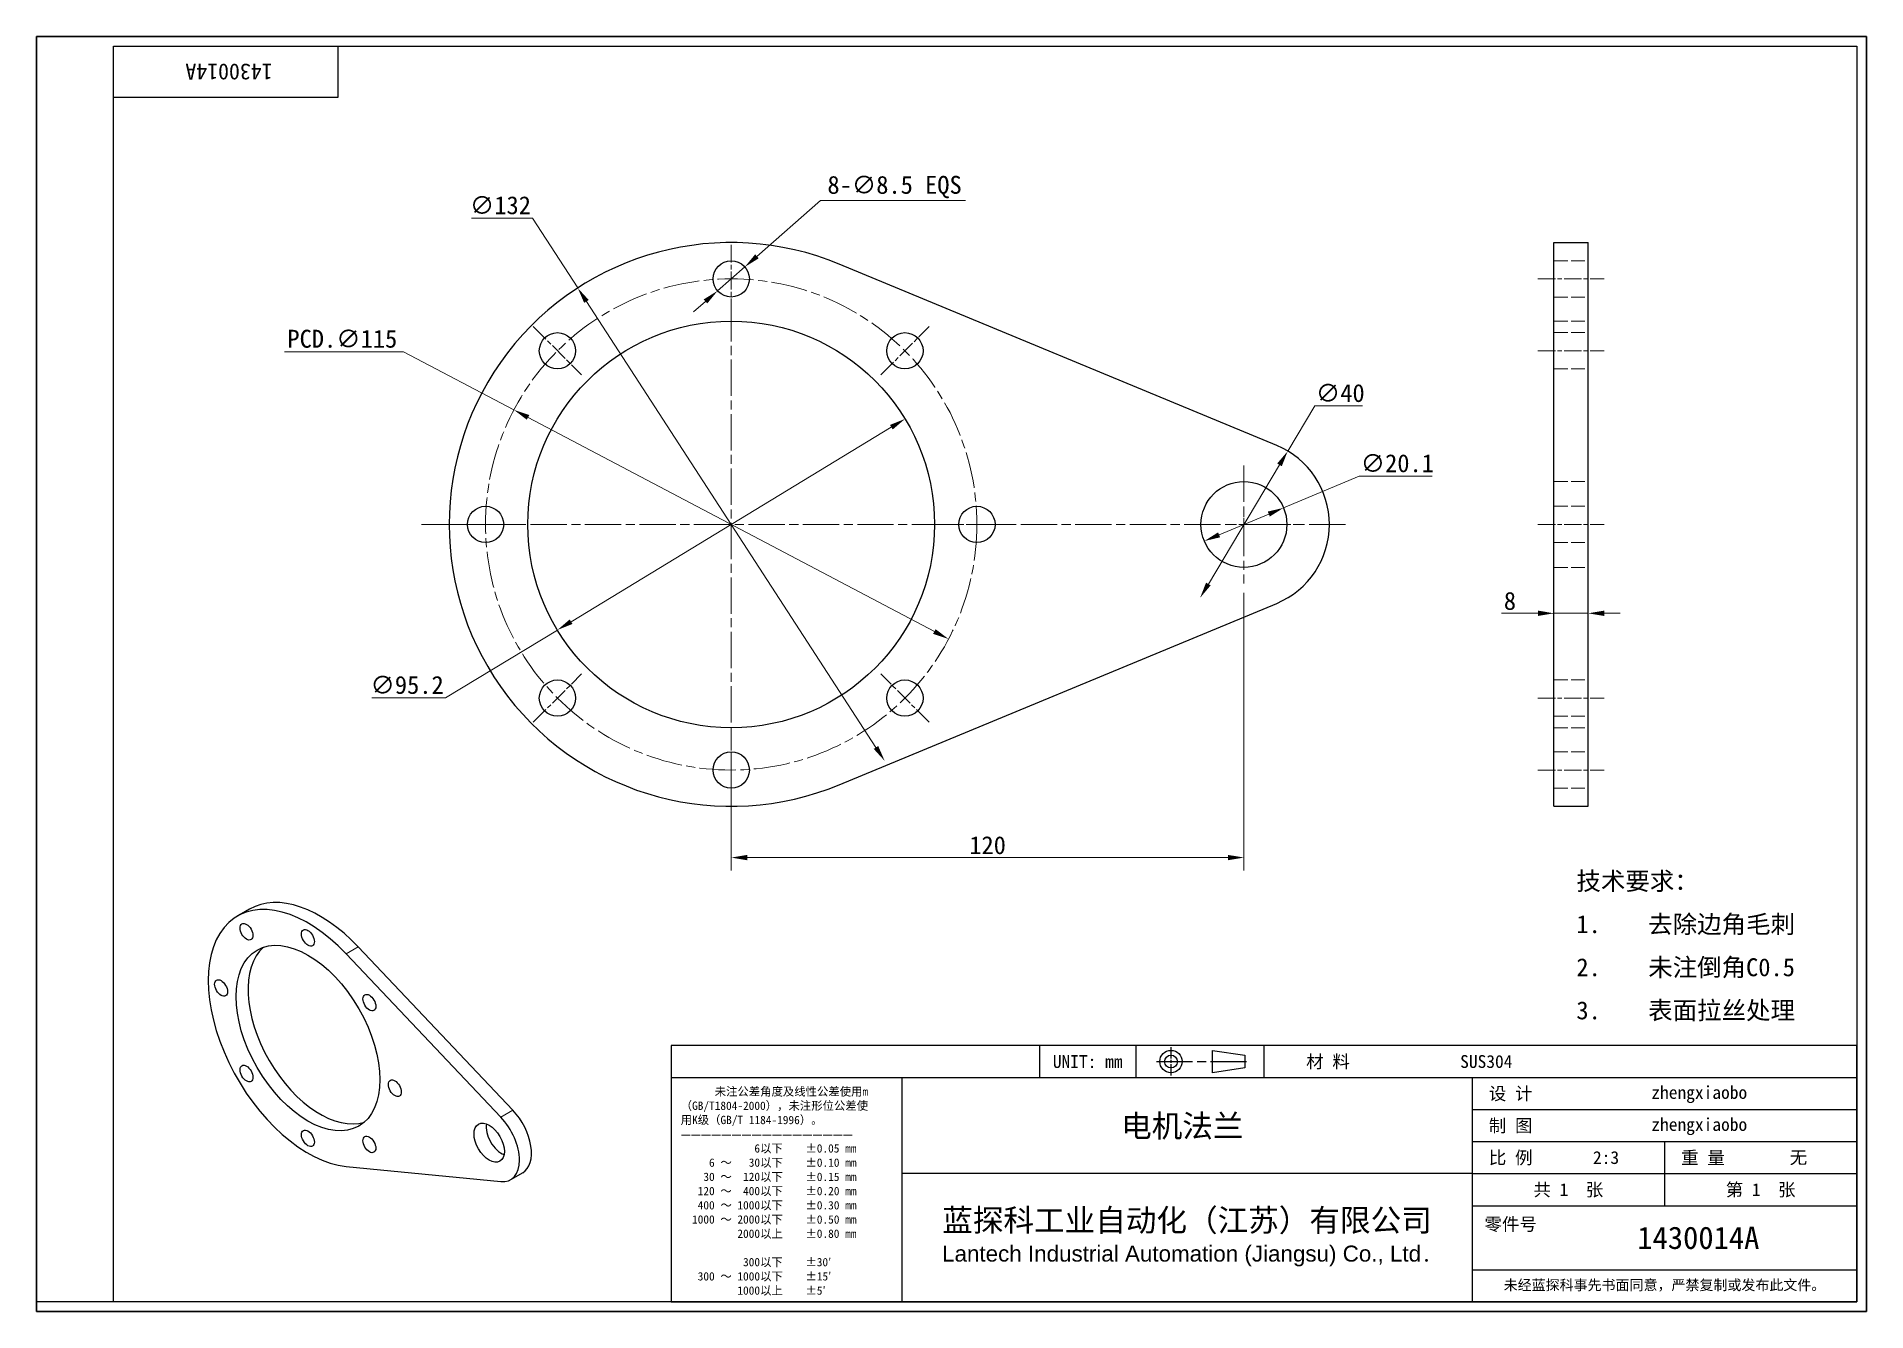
# Model space of a CAD drawing. Header units: millimetres. Extents: x 9 to 437, y 8 to 307.
import ezdxf
from ezdxf.enums import TextEntityAlignment as Align

# ---------------------------------------------------------------- set-up
doc = ezdxf.new("R2010")
doc.units = ezdxf.units.MM
doc.header["$LTSCALE"] = 1.5
doc.linetypes.add('CHAIN', pattern=[0.3543, 0.2362, -0.0295, 0.0591, -0.0295])
doc.linetypes.add('DASHED', pattern=[0.2067, 0.1654, -0.0413])
for name, color, linetype, lineweight in [('1', 7, 'Continuous', 18), ('可见 (ISO)', 7, 'Continuous', 25), ('可见窄的 (ISO)', 7, 'Continuous', 18), ('图框 (ISO)', 7, 'Continuous', 35), ('标题 (ISO)', 7, 'Continuous', 25)]:
    doc.layers.add(name, color=color, linetype=linetype, lineweight=lineweight)
for name, color, linetype, lineweight, true_color in [('中心标记 (ISO)', 1, 'CHAIN', 18, 0xff0000), ('中心线 (ISO)', 1, 'CHAIN', 18, 0xff0000), ('尺寸 (ISO)', 7, 'Continuous', 18, 0x008000), ('符号 (ISO)', 7, 'Continuous', 18, 0x008000), ('隐藏 (ISO)', 5, 'DASHED', 18, 0x0000ff)]:
    doc.layers.add(name, color=color, linetype=linetype, lineweight=lineweight, true_color=true_color)
doc.styles.add('文本样式164', font='SimSun.ttf')
doc.styles.add('文本样式165', font='SimSun.ttf')
doc.styles.add('文本样式74', font='SimSun.ttf')
doc.styles.add('最新国标', font='simfang.ttf')
doc.styles.add('注释文本 (ISO)', font='simfang.ttf')
doc.dimstyles.new('默认 (GB)', dxfattribs={"dimscale": 1.5, "dimtxt": 2.8, "dimasz": 2.5, "dimexe": 2, "dimexo": 1.5, "dimgap": 0.5, "dimtad": 1, "dimtoh": 1, "dimdsep": 46, "dimtxsty": '最新国标', "dimcen": 0.09, "dimdle": 10, "dimclrd": 256, "dimclre": 256, "dimclrt": 256, "dimaunit": 1, "dimadec": 3, "dimazin": 2, "dimtfac": 0.535714, "dimtdec": 3, "dimtmove": 0, "dimatfit": 3, "dimfxl": 0, "dimtolj": 1, "dimlwd": -1, "dimlwe": -1, "dimarcsym": 0})

# ---------------------------------------------------------------- blocks, each defined once
blk = doc.blocks.new('图框 最新国标')
at = {"layer": '图框 (ISO)'}
for p, q in [((6, 7), (6, 204.5)), ((6, 204.5), (291.5, 204.5)), ((291.5, 204.5), (291.5, 5.5)), ((6, 7), (6, 5.5)), ((6, 7), (6, 5.5)), ((291.5, 5.5), (6, 5.5))]:
    blk.add_line(p, q, dxfattribs=at)
at = {"layer": '图框 (ISO)', "color": 7, "linetype": 'Continuous', "lineweight": 25}
for p, q in [((18, 203), (290, 203)), ((18, 7), (18, 203)), ((18, 203), (290, 203)), ((53, 203), (53, 195)), ((290, 203), (290, 7)), ((290, 203), (290, 7)), ((53, 195), (18, 195)), ((290, 7), (6, 7)), ((290, 7), (18, 7))]:
    blk.add_line(p, q, dxfattribs=at)
at = {"layer": '图框 (ISO)', "style": '文本样式74'}
blk.add_attdef('零件代号_001', (42.82, 200.25), '', height=2.5, rotation=180, dxfattribs=at)
blk = doc.blocks.new('标题栏 最新国标')
at = {"layer": '标题 (ISO)'}
for p, q in [((381.98, -183.84), (196.98, -183.84)), ((196.98, -183.84), (196.98, -223.84)), ((254.48, -183.84), (254.48, -188.84)), ((269.48, -183.84), (269.48, -188.84)), ((281.48, -188.09), (281.48, -184.59)), ((281.48, -184.59), (286.48, -185.34)), ((286.48, -185.34), (286.48, -187.34)), ((289.48, -183.84), (289.48, -188.84)), ((381.98, -223.84), (381.98, -183.84)), ((383.48, -183.84), (383.48, -225.34)), ((286.48, -187.34), (281.48, -188.09)), ((196.98, -188.84), (381.98, -188.84)), ((232.98, -188.84), (232.98, -223.84)), ((321.98, -188.84), (321.98, -223.84)), ((321.98, -193.84), (381.98, -193.84)), ((321.98, -198.84), (381.98, -198.84)), ((351.98, -198.84), (351.98, -208.84)), ((321.98, -203.84), (232.98, -203.84)), ((321.98, -203.84), (381.98, -203.84)), ((321.98, -208.84), (381.98, -208.84)), ((321.98, -218.84), (381.98, -218.84)), ((196.98, -223.84), (381.98, -223.84)), ((383.48, -225.34), (196.98, -225.34))]:
    blk.add_line(p, q, dxfattribs=at)
at = {"layer": '标题 (ISO)', "linetype": 'CHAIN', "ltscale": 5.000333}
blk.add_line((274.98, -184.09), (274.98, -188.59), dxfattribs=at)
at = {"layer": '标题 (ISO)', "linetype": 'CHAIN', "ltscale": 15.834605}
blk.add_line((272.73, -186.34), (286.98, -186.34), dxfattribs=at)
at = {"layer": '标题 (ISO)'}
for radius in [1.75, 1]:
    blk.add_circle((274.98, -186.34), radius, dxfattribs=at)
at = {"layer": '1', "style": '文本样式164'}
for s, p in [('UNIT: mm', (261.98, -186.34)), ('材 料', (299.48, -186.34)), ('设 计', (327.98, -191.34)), ('制 图', (327.98, -196.34)), ('比 例', (327.98, -201.34)), ('重 量', (357.98, -201.34)), ('共 1  张', (336.98, -206.34)), ('第 1  张', (366.98, -206.34))]:
    blk.add_text(s, height=2, dxfattribs=at).set_placement(p, align=Align.MIDDLE_CENTER)
at = {"layer": '标题 (ISO)', "style": '注释文本 (ISO)'}
for s, insert, char_height, attachment_point, line_spacing_factor in [('\\fSimSun|b0|i0;{\\H1.3000;      未注公差角度及线性公差使用m\\P}\\fSimSun|b0|i0;{\\H1.3000;（GB/T1804-2000），未注形位公差使\\P}\\fSimSun|b0|i0;{\\H1.3000;用K级（GB/T 1184-1996）。\\P}\\fSimSun|b0|i0;{\\H1.3000;—————————————————\\P}\\fSimSun|b0|i0;{\\H1.3000;             6以下    ±0.05 mm\\P}\\fSimSun|b0|i0;{\\H1.3000;     6 ～   30以下    ±0.10 mm\\P}\\fSimSun|b0|i0;{\\H1.3000;    30 ～  120以下    ±0.15 mm\\P}\\fSimSun|b0|i0;{\\H1.3000;   120 ～  400以下    ±0.20 mm\\P}\\fSimSun|b0|i0;{\\H1.3000;   400 ～ 1000以下    ±0.30 mm\\P}\\fSimSun|b0|i0;{\\H1.3000;  1000 ～ 2000以下    ±0.50 mm\\P}\\fSimSun|b0|i0;{\\H1.3000;          2000以上    ±0.80 mm\\P}\\fSimSun|b0|i0;{\\H1.3000;\\P}\\fSimSun|b0|i0;{\\H1.3000;           300以下    ±30′\\P}\\fSimSun|b0|i0;{\\H1.3000;   300 ～ 1000以下    ±15′\\P}\\fSimSun|b0|i0;{\\H1.3000;          1000以上    ±5′}', (198.48, -206.63), 1.3, 4, 1.023913), ('{\\fMicrosoft YaHei|b0|i0|c134|p34;\\H1.75x;蓝探科工业自动化（江苏）有限公司\\P\\fArial|b0|i0|c0|p34;\\H0.71429x;Lantech Industrial Automation (Jiangsu) Co., Ltd\\fFangSong|b0|i0|c134|p49;.\\H1.15195x; }', (277.48, -213.84), 2, 5, 0.978695)]:
    blk.add_mtext(s, dxfattribs=dict(at, insert=insert, char_height=char_height, attachment_point=attachment_point, line_spacing_factor=line_spacing_factor))
at = {"layer": '标题 (ISO)', "attachment_point": 5, "style": '注释文本 (ISO)'}
for s, insert, char_height in [('\\fFangSong|b0|i0;零件号', (327.98, -211.84), 2), ('\\fSimSun|b0|i0;{\\H1.6000;未经蓝探科事先书面同意，严禁复制或发布此文件。}', (351.98, -221.34), 1.6)]:
    blk.add_mtext(s, dxfattribs=dict(at, insert=insert, char_height=char_height))
at = {"layer": '标题 (ISO)'}
for tag, p, height, style in [('材料_001', (320.09, -187.33), 2, '注释文本 (ISO)'), ('设计人_001', (349.92, -192.16), 2, '注释文本 (ISO)'), ('库存编号_001', (267.2, -198.14), 3.5, '文本样式165'), ('设计人_001', (349.92, -197.16), 2, '注释文本 (ISO)'), ('视图比例_001', (340.82, -202.33), 2, '注释文本 (ISO)'), ('质量\\P3;_001', (371.53, -202.3), 2, '注释文本 (ISO)'), ('零件代号_001', (347.74, -215.59), 3.5, '文本样式165')]:
    blk.add_attdef(tag, p, '', height=height, dxfattribs=dict(at, style=style))
blk = doc.blocks.new('*D5')
at = {"layer": 'Defpoints', "color": 0, "transparency": 16777216}
for p in [(300.84, 196.4), (282.3, 188.63)]:
    blk.add_point(p, dxfattribs=at)
at = {"layer": '尺寸 (ISO)', "color": 116, "true_color": 0x00803f, "transparency": 16777216}
for p, q in [((300.84, 196.4), (318.57, 203.83)), ((318.57, 203.83), (335.61, 203.83)), ((285.76, 190.08), (297.38, 194.95))]:
    blk.add_line(p, q, dxfattribs=at)
for points in [[(297.14, 195.53), (297.62, 194.37), (300.84, 196.4)], [(285.51, 190.66), (286, 189.51), (282.3, 188.63)]]:
    blk.add_solid(points, dxfattribs=at)
at = {"layer": '尺寸 (ISO)', "transparency": 16777216, "insert": (327.46, 206.82), "char_height": 4.2, "attachment_point": 5, "style": '最新国标'}
blk.add_mtext('\\A1;∅20.1', dxfattribs=at)
blk = doc.blocks.new('*D6')
at = {"layer": 'Defpoints', "color": 0, "transparency": 16777216}
for p in [(120.71, 219.34), (222.43, 165.69)]:
    blk.add_point(p, dxfattribs=at)
at = {"layer": '尺寸 (ISO)', "color": 116, "true_color": 0x00803f, "transparency": 16777216}
for p, q in [((94.86, 232.97), (66.99, 232.97)), ((120.71, 219.34), (94.86, 232.97)), ((219.11, 167.44), (124.02, 217.59))]:
    blk.add_line(p, q, dxfattribs=at)
for points in [[(124.31, 218.14), (123.73, 217.04), (120.71, 219.34)], [(219.4, 168), (218.82, 166.89), (222.43, 165.69)]]:
    blk.add_solid(points, dxfattribs=at)
at = {"layer": '尺寸 (ISO)', "transparency": 16777216, "insert": (80.55, 235.97), "char_height": 4.2, "attachment_point": 5, "style": '最新国标'}
blk.add_mtext('\\A1;\\fFangSong|b0|i0;PCD.∅115', dxfattribs=at)
blk = doc.blocks.new('*D7')
at = {"layer": 'Defpoints', "color": 0, "transparency": 16777216}
for p in [(135.64, 247.89), (207.49, 137.15)]:
    blk.add_point(p, dxfattribs=at)
at = {"layer": '尺寸 (ISO)', "color": 116, "true_color": 0x00803f, "transparency": 16777216}
for p, q in [((125.04, 264.24), (110.82, 264.24)), ((135.64, 247.89), (125.04, 264.24)), ((205.45, 140.3), (137.69, 244.74))]:
    blk.add_line(p, q, dxfattribs=at)
for points in [[(138.21, 245.08), (137.16, 244.4), (135.64, 247.89)], [(205.97, 140.64), (204.92, 139.96), (207.49, 137.15)]]:
    blk.add_solid(points, dxfattribs=at)
at = {"layer": '尺寸 (ISO)', "transparency": 16777216, "insert": (117.55, 267.23), "char_height": 4.2, "attachment_point": 5, "style": '最新国标'}
blk.add_mtext('\\A1;∅132', dxfattribs=at)
blk = doc.blocks.new('*D8')
at = {"layer": 'Defpoints', "color": 0, "transparency": 16777216}
for p in [(174.76, 252.82), (168.37, 247.21)]:
    blk.add_point(p, dxfattribs=at)
at = {"layer": '尺寸 (ISO)', "color": 116, "true_color": 0x00803f, "transparency": 16777216}
for p, q in [((177.58, 255.29), (192.47, 268.36)), ((192.47, 268.36), (226.38, 268.36)), ((168.37, 247.21), (174.76, 252.82)), ((165.55, 244.74), (162.74, 242.27))]:
    blk.add_line(p, q, dxfattribs=at)
for points in [[(177.17, 255.76), (177.99, 254.82), (174.76, 252.82)], [(165.14, 245.21), (165.97, 244.27), (168.37, 247.21)]]:
    blk.add_solid(points, dxfattribs=at)
at = {"layer": '尺寸 (ISO)', "transparency": 16777216, "insert": (209.8, 271.51), "char_height": 4.2, "attachment_point": 5, "style": '最新国标'}
blk.add_mtext('\\A1;\\fFangSong|b0|i0;8-∅8.5 EQS', dxfattribs=at)
blk = doc.blocks.new('*D9')
at = {"layer": 'Defpoints', "color": 0, "transparency": 16777216}
for p in [(291.57, 178.72), (171.57, 141.17), (291.57, 114.52)]:
    blk.add_point(p, dxfattribs=at)
at = {"layer": '尺寸 (ISO)', "color": 116, "true_color": 0x00803f, "transparency": 16777216}
for p, q in [((291.57, 176.47), (291.57, 111.52)), ((171.57, 138.92), (171.57, 111.52)), ((175.32, 114.52), (287.82, 114.52))]:
    blk.add_line(p, q, dxfattribs=at)
for points in [[(175.32, 115.14), (175.32, 113.89), (171.57, 114.52)], [(287.82, 115.14), (287.82, 113.89), (291.57, 114.52)]]:
    blk.add_solid(points, dxfattribs=at)
at = {"layer": '尺寸 (ISO)', "transparency": 16777216, "insert": (231.57, 117.39), "char_height": 4.2, "attachment_point": 5, "style": '最新国标'}
blk.add_mtext('\\A1;120', dxfattribs=at)
blk = doc.blocks.new('*D10')
at = {"layer": 'Defpoints', "color": 0, "transparency": 16777216}
for p in [(301.82, 209.69), (281.31, 175.34)]:
    blk.add_point(p, dxfattribs=at)
at = {"layer": '尺寸 (ISO)', "color": 116, "true_color": 0x00803f, "transparency": 16777216}
for p, q in [((301.82, 209.69), (308.13, 220.27)), ((308.13, 220.27), (319.34, 220.27)), ((283.24, 178.56), (299.9, 206.47))]:
    blk.add_line(p, q, dxfattribs=at)
for points in [[(299.36, 206.79), (300.43, 206.15), (301.82, 209.69)], [(282.7, 178.88), (283.77, 178.24), (281.31, 175.34)]]:
    blk.add_solid(points, dxfattribs=at)
at = {"layer": '尺寸 (ISO)', "transparency": 16777216, "insert": (314.11, 223.26), "char_height": 4.2, "attachment_point": 5, "style": '最新国标'}
blk.add_mtext('\\A1;∅40', dxfattribs=at)
blk = doc.blocks.new('*D11')
at = {"layer": 'Defpoints', "color": 0, "transparency": 16777216}
for p in [(212.25, 217.23), (130.89, 167.8)]:
    blk.add_point(p, dxfattribs=at)
at = {"layer": '尺寸 (ISO)', "color": 116, "true_color": 0x00803f, "transparency": 16777216}
for p, q in [((209.04, 215.28), (134.09, 169.75)), ((130.89, 167.8), (104.73, 151.91)), ((104.73, 151.91), (87.44, 151.91))]:
    blk.add_line(p, q, dxfattribs=at)
for points in [[(208.72, 215.82), (209.37, 214.75), (212.25, 217.23)], [(133.77, 170.28), (134.41, 169.22), (130.89, 167.8)]]:
    blk.add_solid(points, dxfattribs=at)
at = {"layer": '尺寸 (ISO)', "transparency": 16777216, "insert": (95.71, 154.91), "char_height": 4.2, "attachment_point": 5, "style": '最新国标'}
blk.add_mtext('\\A1;∅95.2', dxfattribs=at)
blk = doc.blocks.new('*D12')
at = {"layer": 'Defpoints', "color": 0, "transparency": 16777216}
for p in [(372.13, 171.71), (364.13, 126.52), (372.13, 126.52)]:
    blk.add_point(p, dxfattribs=at)
at = {"layer": '尺寸 (ISO)', "color": 116, "true_color": 0x00803f, "transparency": 16777216}
for p, q in [((360.38, 171.71), (351.85, 171.71)), ((364.13, 128.77), (364.13, 174.71)), ((372.13, 171.71), (364.13, 171.71)), ((372.13, 128.77), (372.13, 174.71)), ((375.88, 171.71), (379.63, 171.71))]:
    blk.add_line(p, q, dxfattribs=at)
for points in [[(360.38, 172.34), (360.38, 171.09), (364.13, 171.71)], [(375.88, 172.34), (375.88, 171.09), (372.13, 171.71)]]:
    blk.add_solid(points, dxfattribs=at)
at = {"layer": '尺寸 (ISO)', "transparency": 16777216, "insert": (353.82, 174.59), "char_height": 4.2, "attachment_point": 5, "style": '最新国标'}
blk.add_mtext('\\A1;8', dxfattribs=at)

msp = doc.modelspace()

# ---------------------------------------------------------------- linework, layer by layer
at = {"layer": '中心标记 (ISO)', "ltscale": 11.852779}
for p, q in [((171.5662, 258.0173), (171.5662, 242.0173)), ((125.2508, 238.8328), (136.5645, 227.5191)), ((206.568, 227.5191), (217.8817, 238.8328)), ((106.0662, 192.5173), (122.0662, 192.5173)), ((237.0662, 192.5173), (221.0662, 192.5173)), ((125.2508, 146.2018), (136.5645, 157.5155)), ((217.8817, 146.2018), (206.568, 157.5155)), ((171.5662, 127.0173), (171.5662, 143.0173))]:
    msp.add_line(p, q, dxfattribs=at)
at = {"layer": '中心标记 (ISO)', "ltscale": 23.990969}
for p, q in [((171.5662, 243.8673), (171.5662, 141.1673)), ((291.5662, 206.3173), (291.5662, 178.7173)), ((315.3162, 192.5173), (287.8162, 192.5173))]:
    msp.add_line(p, q, dxfattribs=at)
at = {"layer": '中心标记 (ISO)', "ltscale": 5.555937}
msp.add_line((291.5662, 196.2673), (291.5662, 188.7673), dxfattribs=at)
at = {"layer": '中心线 (ISO)', "ltscale": 11.482377}
for p, q in [((360.3835, 250.0173), (375.8835, 250.0173)), ((360.3835, 233.1759), (375.8835, 233.1759)), ((360.3835, 192.5173), (375.8835, 192.5173)), ((360.3835, 151.8587), (375.8835, 151.8587)), ((360.3835, 135.0173), (375.8835, 135.0173))]:
    msp.add_line(p, q, dxfattribs=at)
at = {"layer": '中心线 (ISO)', "ltscale": 23.990969}
msp.add_line((99.0896, 192.5173), (305.3662, 192.5173), dxfattribs=at)
msp.add_circle((171.5662, 192.5173), 57.5, dxfattribs=at)
at = {"layer": '可见 (ISO)'}
for p, q in [((364.1335, 126.5173), (364.1335, 258.5173)), ((364.1335, 258.5173), (372.1335, 258.5173)), ((372.1335, 126.5173), (372.1335, 258.5173)), ((299.2329, 210.9895), (196.8662, 253.4756)), ((196.8662, 131.559), (299.2329, 174.0451)), ((364.1335, 126.5173), (372.1335, 126.5173)), ((58.8354, 102.4615), (56.007, 100.8285)), ((117.644, 53.731), (81.4519, 91.9714)), ((120.4724, 55.364), (84.2803, 93.6044)), ((81.4519, 42.1992), (117.644, 38.6485)), ((122.7618, 40.7275), (119.9334, 39.0945))]:
    msp.add_line(p, q, dxfattribs=at)
for centre, radius in [((171.5662, 250.0173), 4.25), ((171.5662, 192.5173), 47.6), ((130.9076, 233.1759), 4.25), ((212.2249, 233.1759), 4.25), ((291.5662, 192.5173), 10.05), ((114.0662, 192.5173), 4.25), ((229.0662, 192.5173), 4.25), ((130.9076, 151.8587), 4.25), ((212.2249, 151.8587), 4.25), ((171.5662, 135.0173), 4.25)]:
    msp.add_circle(centre, radius, dxfattribs=at)
for centre, radius, start, end in [((171.5662, 192.5173), 66, 67.45969, 292.54031), ((291.5662, 192.5173), 20, 292.54031, 67.45969)]:
    msp.add_arc(centre, radius, start, end, dxfattribs=at)
for centre, major_axis, start_param, end_param in [((72.507, 72.2496), (-16.5, 28.5788), 5.10438451, 9.03278243), ((75.3354, 73.8826), (-16.5, 28.5788), 5.10438451, 6.28318531), ((75.3354, 73.8826), (-11.9, 20.6114), 0.11912301, 3.02246965), ((117.7618, 49.3877), (2.5125, -4.3518), 3.73944794, 5.68533002), ((114.9334, 47.7547), (5, -8.6603), 5.89118978, 8.24597717), ((117.7618, 49.3877), (5, -8.6603), 0, 1.96279186)]:
    msp.add_ellipse(centre, major_axis=major_axis, ratio=0.57735027, start_param=start_param, end_param=end_param, dxfattribs=at)
for centre, major_axis in [((58.132, 97.1479), (1.0625, -1.8403)), ((72.507, 72.2496), (-11.9, 20.6114)), ((72.507, 95.7239), (1.0625, -1.8403)), ((52.1777, 83.9868), (1.0625, -1.8403)), ((86.882, 80.549), (1.0625, -1.8403)), ((58.132, 63.9502), (1.0625, -1.8403)), ((92.8363, 60.5125), (1.0625, -1.8403)), ((114.9334, 47.7547), (-2.5125, 4.3518)), ((72.507, 48.7754), (1.0625, -1.8403)), ((86.882, 47.3514), (1.0625, -1.8403))]:
    msp.add_ellipse(centre, major_axis=major_axis, ratio=0.57735027, dxfattribs=at)
at = {"layer": '可见窄的 (ISO)'}
for p, q in [((84.2803, 93.6044), (81.4519, 91.9714)), ((120.4724, 55.364), (117.644, 53.731))]:
    msp.add_line(p, q, dxfattribs=at)
at = {"layer": '隐藏 (ISO)', "ltscale": 12.901145}
for p, q in [((364.1335, 254.2673), (372.1335, 254.2673)), ((364.1335, 245.7673), (372.1335, 245.7673)), ((364.1335, 240.1173), (372.1335, 240.1173)), ((364.1335, 237.4259), (372.1335, 237.4259)), ((364.1335, 228.9259), (372.1335, 228.9259)), ((364.1335, 202.5673), (372.1335, 202.5673)), ((364.1335, 196.7673), (372.1335, 196.7673)), ((364.1335, 188.2673), (372.1335, 188.2673)), ((364.1335, 182.4673), (372.1335, 182.4673)), ((364.1335, 156.1087), (372.1335, 156.1087)), ((364.1335, 147.6087), (372.1335, 147.6087)), ((364.1335, 144.9173), (372.1335, 144.9173)), ((364.1335, 139.2673), (372.1335, 139.2673)), ((364.1335, 130.7673), (372.1335, 130.7673))]:
    msp.add_line(p, q, dxfattribs=at)

# ---------------------------------------------------------------- block references
at = {"xscale": 1.5, "yscale": 1.5, "zscale": 1.5}
msp.add_blockref('图框 最新国标', (0, 0), dxfattribs=at).add_auto_attribs({'零件代号_001': '1430014A'})
ref = msp.add_blockref('标题栏 最新国标', (-137.9738, 346.2664), dxfattribs=dict(xscale=1.5, yscale=1.5, zscale=1.5))
ref.add_attrib('零件代号_001', '1430014A', (383.6313, 22.875), dxfattribs={"layer": '标题 (ISO)', "height": 5.25, "style": '文本样式165'})
ref.add_attrib('库存编号_001', '电机法兰', (262.8226, 49.0517), dxfattribs={"layer": '标题 (ISO)', "height": 5.25, "style": '文本样式165'})
ref.add_attrib('质量\\P3;_001', '无', (419.3143, 42.81), dxfattribs={"layer": '标题 (ISO)', "height": 3, "style": '注释文本 (ISO)'})
ref.add_attrib('视图比例_001', '2:3', (373.2514, 42.7757), dxfattribs={"layer": '标题 (ISO)', "height": 3, "style": '注释文本 (ISO)'})
ref.add_attrib('设计人_001', 'zhengxiaobo', (386.9057, 58.0243), dxfattribs={"layer": '标题 (ISO)', "height": 3, "style": '注释文本 (ISO)'})
ref.add_attrib('设计人_001', 'zhengxiaobo', (386.9057, 50.5243), dxfattribs={"layer": '标题 (ISO)', "height": 3, "style": '注释文本 (ISO)'})
ref.add_attrib('材料_001', 'SUS304', (342.1671, 65.2671), dxfattribs={"layer": '标题 (ISO)', "height": 3, "style": '注释文本 (ISO)'})

# ---------------------------------------------------------------- texts
at = {"layer": '符号 (ISO)', "insert": (369.375, 93.6477), "char_height": 4.2, "width": 50.326314, "attachment_point": 4, "line_spacing_factor": 1.441304, "style": '注释文本 (ISO)'}
msp.add_mtext('\\fFangSong|b0|i0;{\\H4.2000;技术要求：\\P}\\fFangSong|b0|i0;{\\H4.2000;1.^I}\\fFangSong|b0|i0;{\\H4.2000;去除边角毛刺\\P}\\fFangSong|b0|i0;{\\H4.2000;2.^I}\\fFangSong|b0|i0;{\\H4.2000;未注倒角C0.5\\P}\\fFangSong|b0|i0;{\\H4.2000;3.^I}\\fFangSong|b0|i0;{\\H4.2000;表面拉丝处理}', dxfattribs=at)

# ---------------------------------------------------------------- dimensions: what is measured, and where the dimension line sits
at = {"layer": '尺寸 (ISO)', "color": 116, "true_color": 0x00803f}
for p1, p2, text, picture, middle in [((168.3721, 247.2137), (174.7604, 252.8209), '\\fFangSong|b0|i0;8-<> EQS', '*D8', (209.7991, 268.3609)), ((222.4269, 165.6949), (120.7056, 219.3397), '\\fFangSong|b0|i0;PCD.<>', '*D6', (80.5469, 232.9716))]:
    dim = msp.add_diameter_dim_2p(p1=p1, p2=p2, text=text, dimstyle='默认 (GB)', override={"dimgap": 0.5, "dimtih": 1, "dimdec": 2, "dimlfac": 1, "dimtol": 0, "dimlim": 0, "dimtp": 0, "dimtm": 0, "dimtdec": 3, "dimatfit": 2}, dxfattribs=at)
    dim.commit()
    dim.dimension.update_dxf_attribs({"geometry": picture, "text_midpoint": middle, "dimtype": 163})
for p1, p2, picture, middle in [((207.4885, 137.1495), (135.644, 247.8851), '*D7', (117.5543, 264.2351)), ((281.3146, 175.3446), (301.8179, 209.6901), '*D10', (314.113, 220.2652)), ((212.2475, 217.2317), (130.885, 167.8029), '*D11', (95.7104, 151.9124)), ((282.2965, 188.6347), (300.836, 196.3999), '*D5', (327.4646, 203.8263))]:
    dim = msp.add_diameter_dim_2p(p1=p1, p2=p2, dimstyle='默认 (GB)', override={"dimgap": 0.5, "dimtih": 1, "dimdec": 2, "dimlfac": 1, "dimtol": 0, "dimlim": 0, "dimtp": 0, "dimtm": 0, "dimtdec": 3, "dimatfit": 2}, dxfattribs=at)
    dim.commit()
    dim.dimension.update_dxf_attribs({"geometry": picture, "text_midpoint": middle, "dimtype": 163})
for base, p1, p2, override, picture, middle in [((291.5662, 114.5173), (171.5662, 141.1673), (291.5662, 178.7173), {"dimgap": 0.5, "dimtoh": 0, "dimdec": 2, "dimtol": 0, "dimlim": 0, "dimtp": 0, "dimtm": 0, "dimtdec": 3, "dimtofl": 0, "dimatfit": 1}, '*D9', (231.5662, 114.5173)), ((372.1335, 171.7116), (364.1335, 126.5173), (372.1335, 126.5173), {"dimgap": 0.5, "dimtoh": 0, "dimdec": 2, "dimtol": 0, "dimlim": 0, "dimtp": 0, "dimtm": 0, "dimtdec": 3, "dimtofl": 1, "dimatfit": 1}, '*D12', (353.8244, 171.7116))]:
    dim = msp.add_linear_dim(base=base, p1=p1, p2=p2, angle=180, dimstyle='默认 (GB)', override=override, dxfattribs=at)
    dim.commit()
    dim.dimension.update_dxf_attribs({"geometry": picture, "text_midpoint": middle, "dimtype": 160})

doc.saveas('drawing.dxf')
